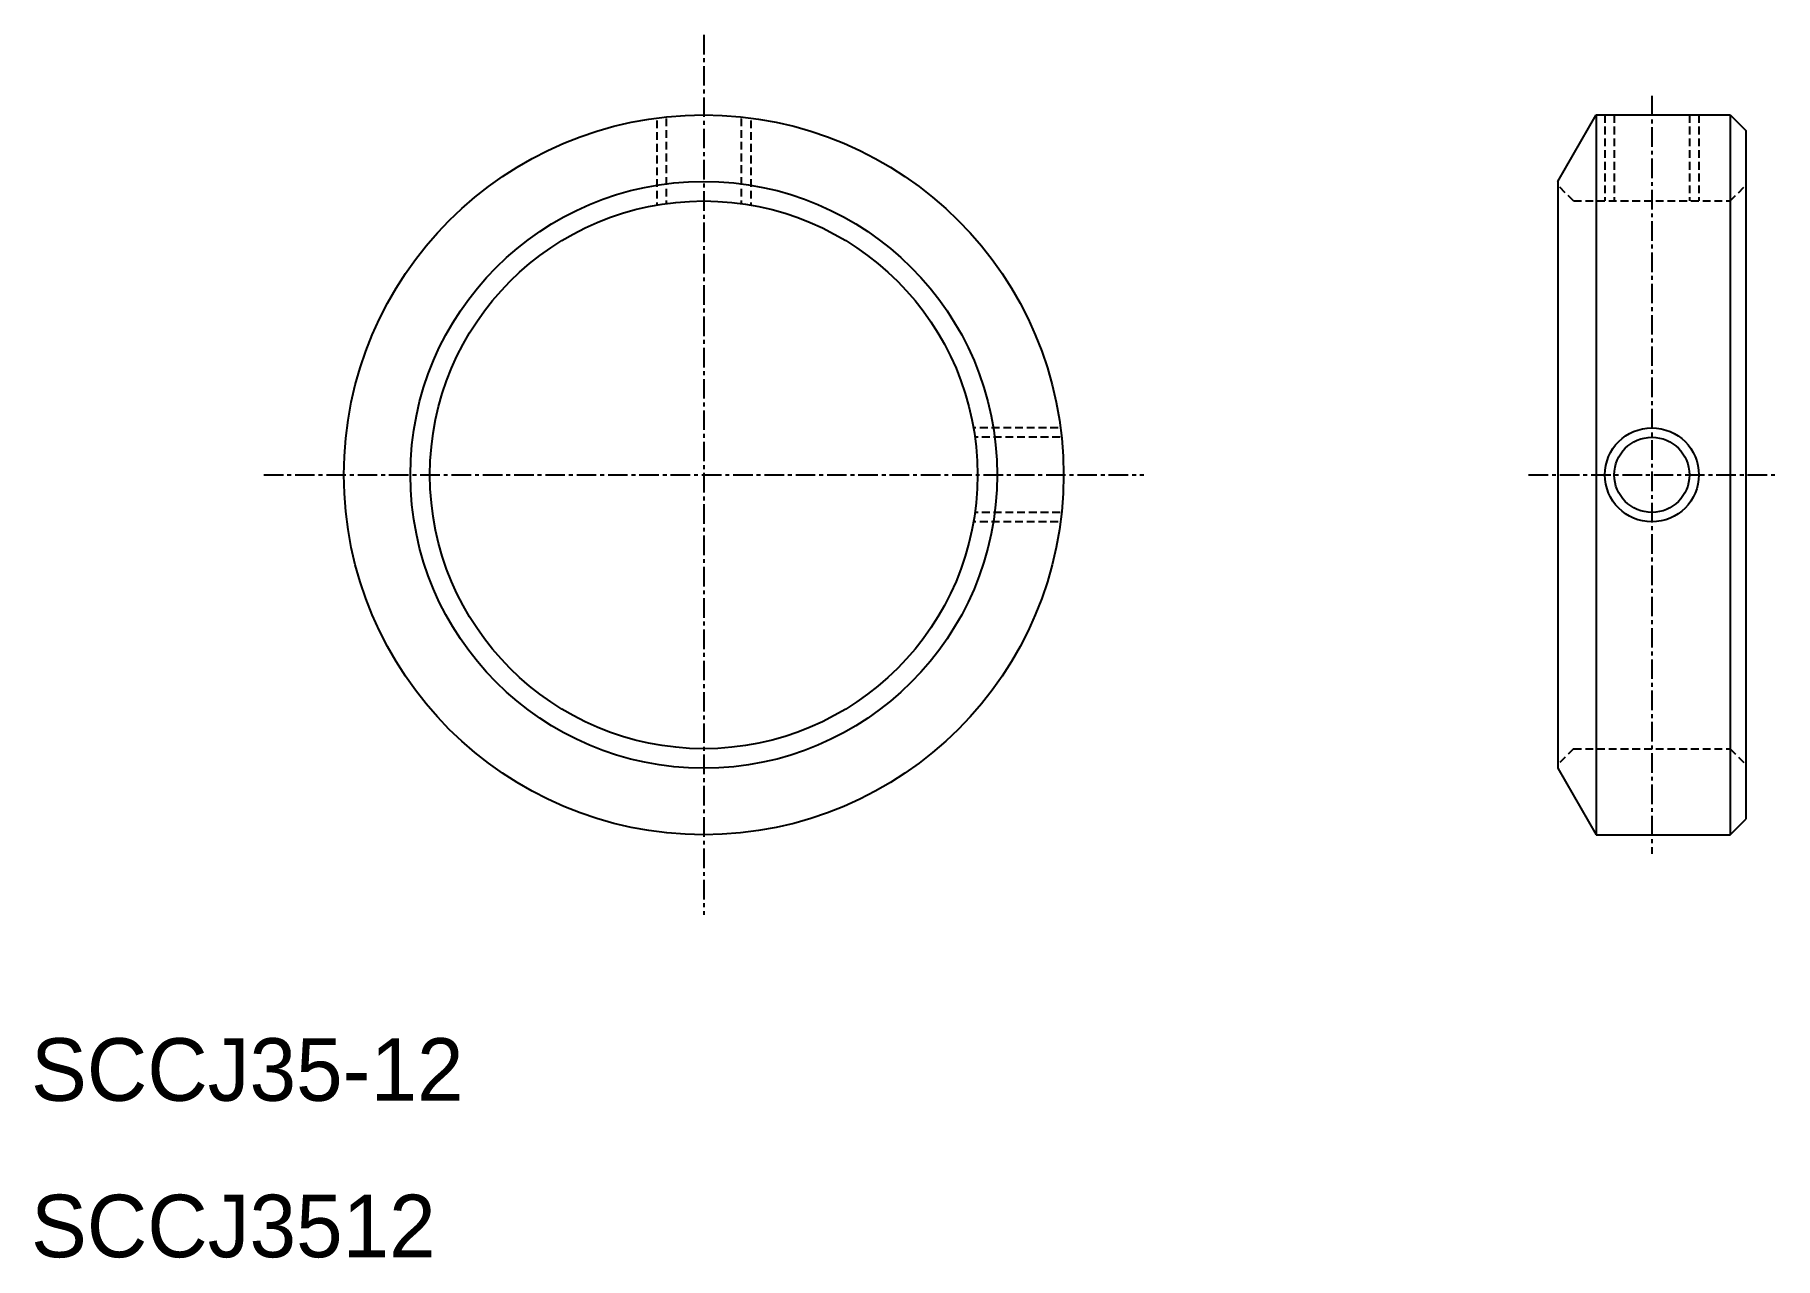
# Model space of a CAD drawing. Extents: x 10 to 121, y 10 to 88.
import ezdxf

# ---------------------------------------------------------------- set-up
doc = ezdxf.new("R2010")
doc.units = 0
doc.linetypes.add('CENTER', pattern=[2, 1.25, -0.25, 0.25, -0.25])
doc.linetypes.add('DASHED', pattern=[0.75, 0.5, -0.25])
doc.layers.get('0').update_dxf_attribs({"linetype": 'CONTINUOUS'})
doc.layers.add('CENTER', color=1, linetype='CENTER')

msp = doc.modelspace()

# ---------------------------------------------------------------- linework, layer by layer
at = {"color": 3, "linetype": 'DASHED'}
for p, q in [((50, 82.65), (50, 77.24)), ((50.6, 82.78), (50.6, 77.33)), ((55.4, 82.78), (55.4, 77.33)), ((56, 82.65), (56, 77.24)), ((110.6, 83), (110.6, 77.5)), ((111.2, 83), (111.2, 77.5)), ((116, 83), (116, 77.5)), ((116.6, 83), (116.6, 77.5)), ((108.6, 77.5), (107.6, 78.5)), ((118.6, 77.5), (119.6, 78.5)), ((108.6, 77.5), (118.6, 77.5)), ((75.65, 63), (70.24, 63)), ((75.78, 62.4), (70.33, 62.4)), ((75.65, 57), (70.24, 57)), ((75.78, 57.6), (70.33, 57.6)), ((108.6, 42.5), (107.6, 41.5)), ((108.6, 42.5), (118.6, 42.5)), ((118.6, 42.5), (119.6, 41.5))]:
    msp.add_line(p, q, dxfattribs=at)
at = {"color": 7, "linetype": 'CONTINUOUS'}
for p, q in [((107.6, 78.75), (110.05, 83)), ((110.05, 83), (110.05, 37)), ((110.05, 83), (118.6, 83)), ((118.6, 83), (118.6, 37)), ((118.6, 83), (119.6, 82)), ((119.6, 82), (119.6, 38)), ((107.6, 78.75), (107.6, 41.25)), ((109.85, 42.5), (109.85, 42.5)), ((113.6, 42.5), (113.6, 42.5)), ((107.6, 41.25), (110.05, 37)), ((118.6, 37), (119.6, 38)), ((110.05, 37), (118.6, 37))]:
    msp.add_line(p, q, dxfattribs=at)
for centre, radius in [((53, 60), 23), ((53, 60), 18.75), ((53, 60), 17.5), ((113.6, 60), 2.4)]:
    msp.add_circle(centre, radius, dxfattribs=at)
at = {"color": 3, "linetype": 'CONTINUOUS'}
msp.add_circle((113.6, 60), 3, dxfattribs=at)
at = {"layer": 'CENTER', "color": 1, "linetype": 'CENTER'}
for p, q in [((53, 88.12), (53, 31.88)), ((113.6, 84.21), (113.6, 35.79)), ((24.88, 60), (81.12, 60)), ((105.72, 60), (121.48, 60))]:
    msp.add_line(p, q, dxfattribs=at)

# ---------------------------------------------------------------- texts
at = {"color": 7, "linetype": 'CONTINUOUS'}
for s, p in [('SCCJ35-12', (10, 20)), ('SCCJ3512', (10, 10))]:
    msp.add_text(s, height=4, dxfattribs=at).set_placement(p)

doc.saveas('drawing.dxf')
